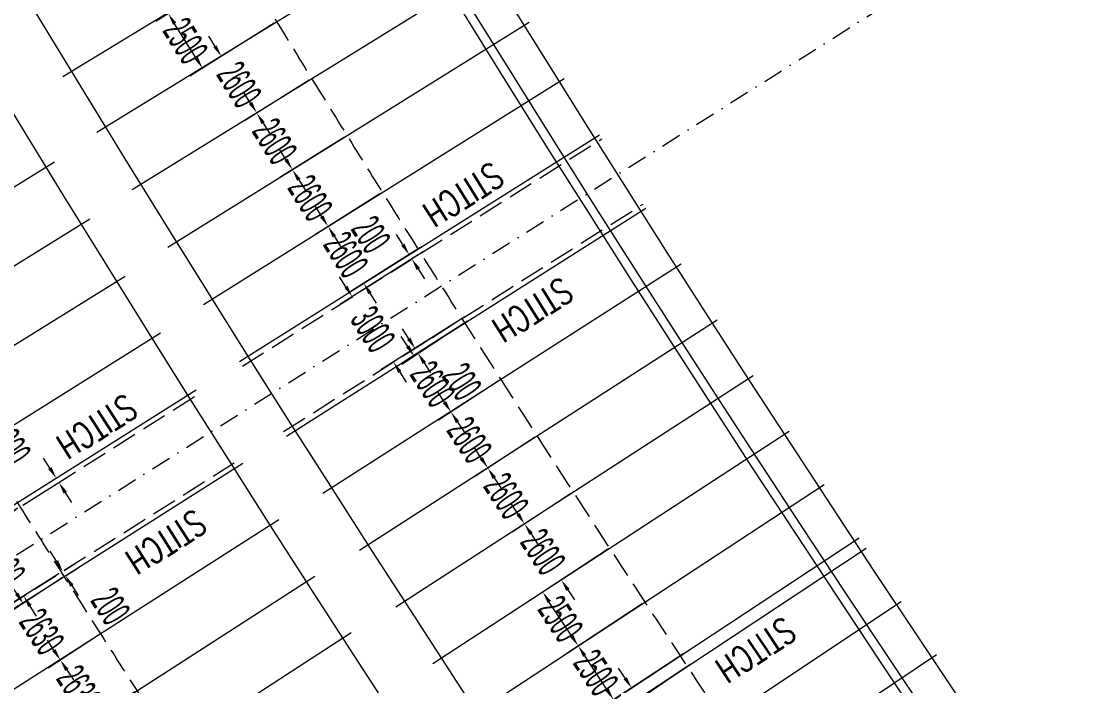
# Model space of a CAD drawing. Header units: millimetres. Extents: x 27228149 to 29012050, y 40856015 to 42918728.
# Drawn here: x 27493601 to 27535145, y 42218983 to 42244781 of the extents above; entities that cross this region are included whole.
import ezdxf

# ---------------------------------------------------------------- set-up
doc = ezdxf.new("R2010")
doc.units = ezdxf.units.MM
doc.header["$LTSCALE"] = 0.05
doc.linetypes.add('DGN Style 3', pattern=[27349.722329, 19535.51595, -7814.20638])
doc.linetypes.add('DGN Style 4', pattern=[31276.361035, 15628.41276, -7814.20638, 19.535516, -7814.20638])
doc.layers.get('Defpoints').update_dxf_attribs({"lineweight": 0})
for name, color, linetype, lineweight in [('InnerEdge_NB', 7, 'Continuous', 0), ('InnerEdge_SB', 7, 'Continuous', 0), ('OuterEdge_SB', 7, 'Continuous', 0), ('PlacementCurve_NB', 1, 'DGN Style 3', 0), ('PlacementCurve_NBRamp', 1, 'DGN Style 3', 0), ('PlacementCurve_SB', 1, 'DGN Style 3', 0), ('S-_ANOT----_A-', 7, 'Continuous', 0), ('S-_ANOT----_T-', 7, 'Continuous', 0), ('S-_GRIDLINE_E- Adjusted', 6, 'DGN Style 4', 0), ('S-_SEG-----_E-NB', 3, 'Continuous', 13), ('S-_SEG-----_E-SB', 3, 'Continuous', 13), ('S-_WALLLBW-_E-', 40, 'Continuous', 13)]:
    doc.layers.add(name, color=color, linetype=linetype, lineweight=lineweight)
doc.styles.add('Styletxt', font='txt.shx')
doc.styles.add('StyleWORKING', font='WORKING.shx')
doc.dimstyles.new('dim300', dxfattribs={"dimtxt": 750, "dimasz": 750, "dimexe": 375, "dimexo": 375, "dimgap": 375, "dimtad": 1, "dimdec": 0, "dimzin": 11, "dimdsep": 46, "dimtxsty": 'StyleWORKING', "dimsah": 1, "dimcen": 0.09, "dimclrd": 7, "dimclre": 7, "dimadec": 4, "dimazin": 3, "dimtfac": 1, "dimtdec": 0, "dimtmove": 0, "dimatfit": 3, "dimfxl": 1, "dimtolj": 1, "dimtzin": 0, "dimlwd": 0, "dimlwe": 0, "dimarcsym": 0})

# ---------------------------------------------------------------- blocks, each defined once
blk = doc.blocks.new('*D401')
at = {"layer": 'Defpoints', "color": 0, "linetype": 'Continuous', "transparency": 16777216}
for p in [(27500915, 42249040), (27497980, 42247198), (27502214, 42246904)]:
    blk.add_point(p, dxfattribs=at)
at = {"layer": 'S-_ANOT----_A-', "linetype": 'Continuous', "transparency": 16777216}
for p, q in [((27500818, 42248979), (27497493, 42246892)), ((27502116, 42246843), (27498822, 42244775))]:
    blk.add_line(p, q, dxfattribs=at)
at = {"layer": 'S-_ANOT----_A-', "color": 7, "linetype": 'Continuous', "lineweight": 0, "transparency": 16777216}
blk.add_line((27499065, 42245470), (27498225, 42246808), dxfattribs=at)
at = {"layer": 'S-_ANOT----_A-', "color": 7, "linetype": 'Continuous', "transparency": 16777216}
for points in [[(27498290, 42246849), (27498160, 42246767), (27497980, 42247198)], [(27499130, 42245511), (27499000, 42245429), (27499309, 42245080)]]:
    blk.add_solid(points, dxfattribs=at)
at = {"layer": 'S-_ANOT----_A-', "color": 0, "linetype": 'Continuous', "transparency": 16777216, "insert": (27498646, 42246140), "char_height": 1150, "attachment_point": 5, "rotation": 302.1227, "style": 'StyleWORKING'}
blk.add_mtext('\\A1;{\\W0.47826;\\C0;2500}', dxfattribs=at)
blk = doc.blocks.new('*D402')
at = {"layer": 'Defpoints', "color": 0, "linetype": 'Continuous', "transparency": 16777216}
for p in [(27502214, 42246904), (27499309, 42245080), (27503518, 42244771)]:
    blk.add_point(p, dxfattribs=at)
at = {"layer": 'S-_ANOT----_A-', "linetype": 'Continuous', "transparency": 16777216}
for p, q in [((27502116, 42246843), (27498822, 42244775)), ((27503421, 42244710), (27500152, 42242658))]:
    blk.add_line(p, q, dxfattribs=at)
at = {"layer": 'S-_ANOT----_A-', "color": 7, "linetype": 'Continuous', "lineweight": 0, "transparency": 16777216}
blk.add_line((27500394, 42243353), (27499554, 42244691), dxfattribs=at)
at = {"layer": 'S-_ANOT----_A-', "color": 7, "linetype": 'Continuous', "transparency": 16777216}
for points in [[(27499619, 42244732), (27499489, 42244650), (27499309, 42245080)], [(27500459, 42243394), (27500329, 42243312), (27500639, 42242963)]]:
    blk.add_solid(points, dxfattribs=at)
at = {"layer": 'S-_ANOT----_A-', "color": 0, "linetype": 'Continuous', "transparency": 16777216, "insert": (27499975, 42244023), "char_height": 1150, "attachment_point": 5, "rotation": 302.1227, "style": 'StyleWORKING'}
blk.add_mtext('\\A1;{\\W0.47826;\\C0;2500}', dxfattribs=at)
blk = doc.blocks.new('*D403')
at = {"layer": 'Defpoints', "color": 0, "linetype": 'Continuous', "transparency": 16777216}
for p in [(27503518, 42244771), (27504881, 42242557), (27502752, 42241220)]:
    blk.add_point(p, dxfattribs=at)
at = {"layer": 'S-_ANOT----_A-', "linetype": 'Continuous', "transparency": 16777216}
for p, q in [((27503421, 42244710), (27500882, 42243116)), ((27504784, 42242496), (27502265, 42240914))]:
    blk.add_line(p, q, dxfattribs=at)
at = {"layer": 'S-_ANOT----_A-', "color": 7, "linetype": 'Continuous', "lineweight": 0, "transparency": 16777216}
for p, q in [((27501125, 42243812), (27500880, 42244201)), ((27502996, 42240831), (27503241, 42240441))]:
    blk.add_line(p, q, dxfattribs=at)
at = {"layer": 'S-_ANOT----_A-', "color": 7, "linetype": 'Continuous', "transparency": 16777216}
for points in [[(27501189, 42243852), (27501060, 42243771), (27501369, 42243422)], [(27503061, 42240871), (27502931, 42240790), (27502752, 42241220)]]:
    blk.add_solid(points, dxfattribs=at)
at = {"layer": 'S-_ANOT----_A-', "color": 0, "linetype": 'Continuous', "transparency": 16777216, "insert": (27502061, 42242322), "char_height": 1150, "attachment_point": 5, "rotation": 302.1227, "style": 'StyleWORKING'}
blk.add_mtext('\\A1;{\\W0.47826;\\C0;2600}', dxfattribs=at)
blk = doc.blocks.new('*D404')
at = {"layer": 'Defpoints', "color": 0, "linetype": 'Continuous', "transparency": 16777216}
for p in [(27504881, 42242557), (27506251, 42240347), (27504134, 42239018)]:
    blk.add_point(p, dxfattribs=at)
at = {"layer": 'S-_ANOT----_A-', "linetype": 'Continuous', "transparency": 16777216}
for p, q in [((27504784, 42242496), (27502265, 42240914)), ((27506154, 42240286), (27503647, 42238712))]:
    blk.add_line(p, q, dxfattribs=at)
at = {"layer": 'S-_ANOT----_A-', "color": 7, "linetype": 'Continuous', "lineweight": 0, "transparency": 16777216}
for p, q in [((27502507, 42241610), (27502262, 42241999)), ((27504379, 42238629), (27504623, 42238239))]:
    blk.add_line(p, q, dxfattribs=at)
at = {"layer": 'S-_ANOT----_A-', "color": 7, "linetype": 'Continuous', "transparency": 16777216}
for points in [[(27502572, 42241650), (27502442, 42241569), (27502752, 42241220)], [(27504444, 42238669), (27504314, 42238588), (27504134, 42239018)]]:
    blk.add_solid(points, dxfattribs=at)
at = {"layer": 'S-_ANOT----_A-', "color": 0, "linetype": 'Continuous', "transparency": 16777216, "insert": (27503444, 42240120), "char_height": 1150, "attachment_point": 5, "rotation": 302.1227, "style": 'StyleWORKING'}
blk.add_mtext('\\A1;{\\W0.47826;\\C0;2600}', dxfattribs=at)
blk = doc.blocks.new('*D405')
at = {"layer": 'Defpoints', "color": 0, "linetype": 'Continuous', "transparency": 16777216}
for p in [(27506251, 42240347), (27507627, 42238141), (27505517, 42236816)]:
    blk.add_point(p, dxfattribs=at)
at = {"layer": 'S-_ANOT----_A-', "linetype": 'Continuous', "transparency": 16777216}
for p, q in [((27506154, 42240286), (27503647, 42238712)), ((27507530, 42238080), (27505030, 42236510))]:
    blk.add_line(p, q, dxfattribs=at)
at = {"layer": 'S-_ANOT----_A-', "color": 7, "linetype": 'Continuous', "lineweight": 0, "transparency": 16777216}
for p, q in [((27503889, 42239408), (27503645, 42239797)), ((27505761, 42236427), (27506006, 42236037))]:
    blk.add_line(p, q, dxfattribs=at)
at = {"layer": 'S-_ANOT----_A-', "color": 7, "linetype": 'Continuous', "transparency": 16777216}
for points in [[(27503954, 42239449), (27503825, 42239367), (27504134, 42239018)], [(27505826, 42236467), (27505696, 42236386), (27505517, 42236816)]]:
    blk.add_solid(points, dxfattribs=at)
at = {"layer": 'S-_ANOT----_A-', "color": 0, "linetype": 'Continuous', "transparency": 16777216, "insert": (27504826, 42237918), "char_height": 1150, "attachment_point": 5, "rotation": 302.1227, "style": 'StyleWORKING'}
blk.add_mtext('\\A1;{\\W0.47826;\\C0;2600}', dxfattribs=at)
blk = doc.blocks.new('*D406')
at = {"layer": 'Defpoints', "color": 0, "linetype": 'Continuous', "transparency": 16777216}
for p in [(27510827, 42233066), (27512225, 42230873), (27510295, 42229604)]:
    blk.add_point(p, dxfattribs=at)
at = {"layer": 'S-_ANOT----_A-', "linetype": 'Continuous', "transparency": 16777216}
for p, q in [((27510731, 42233003), (27508386, 42231460)), ((27512128, 42230810), (27509814, 42229288))]:
    blk.add_line(p, q, dxfattribs=at)
at = {"layer": 'S-_ANOT----_A-', "color": 7, "linetype": 'Continuous', "lineweight": 0, "transparency": 16777216}
for p, q in [((27508613, 42232160), (27508360, 42232545)), ((27510548, 42229220), (27510800, 42228835))]:
    blk.add_line(p, q, dxfattribs=at)
at = {"layer": 'S-_ANOT----_A-', "color": 7, "linetype": 'Continuous', "transparency": 16777216}
for points in [[(27508677, 42232202), (27508549, 42232118), (27508866, 42231776)], [(27510612, 42229262), (27510484, 42229178), (27510295, 42229604)]]:
    blk.add_solid(points, dxfattribs=at)
at = {"layer": 'S-_ANOT----_A-', "color": 0, "linetype": 'Continuous', "transparency": 16777216, "insert": (27509582, 42230691), "char_height": 1150, "attachment_point": 5, "rotation": 303.3373, "style": 'StyleWORKING'}
blk.add_mtext('\\A1;{\\W0.47826;\\C0;2600}', dxfattribs=at)
blk = doc.blocks.new('*D407')
at = {"layer": 'Defpoints', "color": 0, "linetype": 'Continuous', "transparency": 16777216}
for p in [(27512225, 42230873), (27513628, 42228685), (27511724, 42227432)]:
    blk.add_point(p, dxfattribs=at)
at = {"layer": 'S-_ANOT----_A-', "linetype": 'Continuous', "transparency": 16777216}
for p, q in [((27512128, 42230810), (27509814, 42229288)), ((27513532, 42228622), (27511243, 42227116))]:
    blk.add_line(p, q, dxfattribs=at)
at = {"layer": 'S-_ANOT----_A-', "color": 7, "linetype": 'Continuous', "lineweight": 0, "transparency": 16777216}
for p, q in [((27510042, 42229988), (27509789, 42230373)), ((27511976, 42227048), (27512229, 42226663))]:
    blk.add_line(p, q, dxfattribs=at)
at = {"layer": 'S-_ANOT----_A-', "color": 7, "linetype": 'Continuous', "transparency": 16777216}
for points in [[(27510106, 42230030), (27509978, 42229946), (27510295, 42229604)], [(27512040, 42227090), (27511912, 42227005), (27511724, 42227432)]]:
    blk.add_solid(points, dxfattribs=at)
at = {"layer": 'S-_ANOT----_A-', "color": 0, "linetype": 'Continuous', "transparency": 16777216, "insert": (27511010, 42228519), "char_height": 1150, "attachment_point": 5, "rotation": 303.3373, "style": 'StyleWORKING'}
blk.add_mtext('\\A1;{\\W0.47826;\\C0;2600}', dxfattribs=at)
blk = doc.blocks.new('*D408')
at = {"layer": 'Defpoints', "color": 0, "linetype": 'Continuous', "transparency": 16777216}
for p in [(27513628, 42228685), (27515038, 42226500), (27513152, 42225260)]:
    blk.add_point(p, dxfattribs=at)
at = {"layer": 'S-_ANOT----_A-', "linetype": 'Continuous', "transparency": 16777216}
for p, q in [((27513532, 42228622), (27511243, 42227116)), ((27514942, 42226437), (27512672, 42224944))]:
    blk.add_line(p, q, dxfattribs=at)
at = {"layer": 'S-_ANOT----_A-', "color": 7, "linetype": 'Continuous', "lineweight": 0, "transparency": 16777216}
for p, q in [((27511471, 42227816), (27511218, 42228201)), ((27513405, 42224876), (27513658, 42224491))]:
    blk.add_line(p, q, dxfattribs=at)
at = {"layer": 'S-_ANOT----_A-', "color": 7, "linetype": 'Continuous', "transparency": 16777216}
for points in [[(27511535, 42227858), (27511407, 42227774), (27511724, 42227432)], [(27513469, 42224918), (27513341, 42224833), (27513152, 42225260)]]:
    blk.add_solid(points, dxfattribs=at)
at = {"layer": 'S-_ANOT----_A-', "color": 0, "linetype": 'Continuous', "transparency": 16777216, "insert": (27512439, 42226347), "char_height": 1150, "attachment_point": 5, "rotation": 303.3373, "style": 'StyleWORKING'}
blk.add_mtext('\\A1;{\\W0.47826;\\C0;2600}', dxfattribs=at)
blk = doc.blocks.new('*D409')
at = {"layer": 'Defpoints', "color": 0, "linetype": 'Continuous', "transparency": 16777216}
for p in [(27515038, 42226500), (27516509, 42224356), (27514581, 42223087)]:
    blk.add_point(p, dxfattribs=at)
at = {"layer": 'S-_ANOT----_A-', "linetype": 'Continuous', "transparency": 16777216}
for p, q in [((27514942, 42226437), (27512672, 42224944)), ((27516413, 42224293), (27514101, 42222771))]:
    blk.add_line(p, q, dxfattribs=at)
at = {"layer": 'S-_ANOT----_A-', "color": 7, "linetype": 'Continuous', "lineweight": 0, "transparency": 16777216}
for p, q in [((27512900, 42225644), (27512647, 42226028)), ((27514834, 42222703), (27515087, 42222319))]:
    blk.add_line(p, q, dxfattribs=at)
at = {"layer": 'S-_ANOT----_A-', "color": 7, "linetype": 'Continuous', "transparency": 16777216}
for points in [[(27512964, 42225686), (27512836, 42225602), (27513152, 42225260)], [(27514898, 42222745), (27514770, 42222661), (27514581, 42223087)]]:
    blk.add_solid(points, dxfattribs=at)
at = {"layer": 'S-_ANOT----_A-', "color": 0, "linetype": 'Continuous', "transparency": 16777216, "insert": (27513868, 42224174), "char_height": 1150, "attachment_point": 5, "rotation": 303.3373, "style": 'StyleWORKING'}
blk.add_mtext('\\A1;{\\W0.47826;\\C0;2600}', dxfattribs=at)
blk = doc.blocks.new('*D410')
at = {"layer": 'Defpoints', "color": 0, "linetype": 'Continuous', "transparency": 16777216}
for p in [(27516509, 42224356), (27513861, 42222613), (27517823, 42222228)]:
    blk.add_point(p, dxfattribs=at)
at = {"layer": 'S-_ANOT----_A-', "linetype": 'Continuous', "transparency": 16777216}
for p, q in [((27516413, 42224293), (27513380, 42222297)), ((27517727, 42222165), (27514754, 42220209))]:
    blk.add_line(p, q, dxfattribs=at)
at = {"layer": 'S-_ANOT----_A-', "color": 7, "linetype": 'Continuous', "lineweight": 0, "transparency": 16777216}
blk.add_line((27514982, 42220909), (27514114, 42222229), dxfattribs=at)
at = {"layer": 'S-_ANOT----_A-', "color": 7, "linetype": 'Continuous', "transparency": 16777216}
for points in [[(27514178, 42222271), (27514050, 42222187), (27513861, 42222613)], [(27515046, 42220952), (27514918, 42220867), (27515235, 42220525)]]:
    blk.add_solid(points, dxfattribs=at)
at = {"layer": 'S-_ANOT----_A-', "color": 0, "linetype": 'Continuous', "transparency": 16777216, "insert": (27514549, 42221570), "char_height": 1150, "attachment_point": 5, "rotation": 303.3373, "style": 'StyleWORKING'}
blk.add_mtext('\\A1;{\\W0.47826;\\C0;2500}', dxfattribs=at)
blk = doc.blocks.new('*D411')
at = {"layer": 'Defpoints', "color": 0, "linetype": 'Continuous', "transparency": 16777216}
for p in [(27519470, 42219726), (27516860, 42217941), (27520851, 42217642)]:
    blk.add_point(p, dxfattribs=at)
at = {"layer": 'S-_ANOT----_A-', "linetype": 'Continuous', "transparency": 16777216}
for p, q in [((27519375, 42219661), (27516385, 42217616)), ((27520756, 42217577), (27517796, 42215553))]:
    blk.add_line(p, q, dxfattribs=at)
at = {"layer": 'S-_ANOT----_A-', "color": 7, "linetype": 'Continuous', "lineweight": 0, "transparency": 16777216}
blk.add_line((27518011, 42216257), (27517119, 42217561), dxfattribs=at)
at = {"layer": 'S-_ANOT----_A-', "color": 7, "linetype": 'Continuous', "transparency": 16777216}
for points in [[(27517183, 42217605), (27517056, 42217518), (27516860, 42217941)], [(27518074, 42216300), (27517948, 42216214), (27518270, 42215877)]]:
    blk.add_solid(points, dxfattribs=at)
at = {"layer": 'S-_ANOT----_A-', "color": 0, "linetype": 'Continuous', "transparency": 16777216, "insert": (27517566, 42216910), "char_height": 1150, "attachment_point": 5, "rotation": 304.3584, "style": 'StyleWORKING'}
blk.add_mtext('\\A1;{\\W0.47826;\\C0;2500}', dxfattribs=at)
blk = doc.blocks.new('*D727')
at = {"layer": 'Defpoints', "color": 0, "linetype": 'Continuous', "transparency": 16777216}
for p in [(27495277, 42223230), (27496690, 42221012), (27495116, 42219976)]:
    blk.add_point(p, dxfattribs=at)
at = {"layer": 'S-_ANOT----_A-', "linetype": 'Continuous', "transparency": 16777216}
for p, q in [((27495181, 42223166), (27493190, 42221857)), ((27496594, 42220948), (27494635, 42219660))]:
    blk.add_line(p, q, dxfattribs=at)
at = {"layer": 'S-_ANOT----_A-', "color": 7, "linetype": 'Continuous', "lineweight": 0, "transparency": 16777216}
for p, q in [((27493418, 42222557), (27493165, 42222941)), ((27495369, 42219591), (27495621, 42219207))]:
    blk.add_line(p, q, dxfattribs=at)
at = {"layer": 'S-_ANOT----_A-', "color": 7, "linetype": 'Continuous', "transparency": 16777216}
for points in [[(27493482, 42222599), (27493354, 42222515), (27493671, 42222173)], [(27495433, 42219634), (27495305, 42219549), (27495116, 42219976)]]:
    blk.add_solid(points, dxfattribs=at)
at = {"layer": 'S-_ANOT----_A-', "color": 0, "linetype": 'Continuous', "transparency": 16777216, "insert": (27494394, 42221075), "char_height": 1150, "attachment_point": 5, "rotation": 303.3356, "style": 'StyleWORKING'}
blk.add_mtext('\\A1;{\\W0.47826;\\C0;2630}', dxfattribs=at)
blk = doc.blocks.new('*D728')
at = {"layer": 'Defpoints', "color": 0, "linetype": 'Continuous', "transparency": 16777216}
for p in [(27496690, 42221012), (27498110, 42218798), (27496561, 42217779)]:
    blk.add_point(p, dxfattribs=at)
at = {"layer": 'S-_ANOT----_A-', "linetype": 'Continuous', "transparency": 16777216}
for p, q in [((27496594, 42220948), (27494635, 42219660)), ((27498014, 42218735), (27496081, 42217463))]:
    blk.add_line(p, q, dxfattribs=at)
at = {"layer": 'S-_ANOT----_A-', "color": 7, "linetype": 'Continuous', "lineweight": 0, "transparency": 16777216}
for p, q in [((27494863, 42220360), (27494610, 42220744)), ((27496814, 42217394), (27497067, 42217010))]:
    blk.add_line(p, q, dxfattribs=at)
at = {"layer": 'S-_ANOT----_A-', "color": 7, "linetype": 'Continuous', "transparency": 16777216}
for points in [[(27494927, 42220402), (27494799, 42220318), (27495116, 42219976)], [(27496878, 42217436), (27496750, 42217352), (27496561, 42217779)]]:
    blk.add_solid(points, dxfattribs=at)
at = {"layer": 'S-_ANOT----_A-', "color": 0, "linetype": 'Continuous', "transparency": 16777216, "insert": (27495840, 42218878), "char_height": 1150, "attachment_point": 5, "rotation": 303.3356, "style": 'StyleWORKING'}
blk.add_mtext('\\A1;{\\W0.47826;\\C0;2630}', dxfattribs=at)
blk = doc.blocks.new('*D902')
at = {"layer": 'Defpoints', "color": 0, "linetype": 'Continuous', "transparency": 16777216}
for p in [(27519438, 42220298), (27519712, 42219886), (27517314, 42218887)]:
    blk.add_point(p, dxfattribs=at)
at = {"layer": 'S-_ANOT----_A-', "linetype": 'Continuous', "transparency": 16777216}
for p, q in [((27519343, 42220235), (27516836, 42218569)), ((27519617, 42219822), (27517110, 42218156))]:
    blk.add_line(p, q, dxfattribs=at)
at = {"layer": 'S-_ANOT----_A-', "color": 7, "linetype": 'Continuous', "lineweight": 0, "transparency": 16777216}
for p, q in [((27517060, 42219270), (27516805, 42219654)), ((27517843, 42218092), (27518098, 42217708))]:
    blk.add_line(p, q, dxfattribs=at)
at = {"layer": 'S-_ANOT----_A-', "color": 7, "linetype": 'Continuous', "transparency": 16777216}
for points in [[(27517124, 42219313), (27516996, 42219228), (27517314, 42218887)], [(27517907, 42218134), (27517779, 42218049), (27517589, 42218475)]]:
    blk.add_solid(points, dxfattribs=at)
at = {"layer": 'S-_ANOT----_A-', "color": 0, "linetype": 'Continuous', "transparency": 16777216, "insert": (27519311, 42217382), "char_height": 1150, "attachment_point": 5, "rotation": 303.6004, "style": 'StyleWORKING'}
blk.add_mtext('\\A1;{\\W0.47826;\\C0;495}', dxfattribs=at)
blk = doc.blocks.new('*D903')
at = {"layer": 'Defpoints', "color": 0, "linetype": 'Continuous', "transparency": 16777216}
for p in [(27509208, 42236064), (27509315, 42235896), (27508668, 42235722)]:
    blk.add_point(p, dxfattribs=at)
at = {"layer": 'S-_ANOT----_A-', "color": 7, "linetype": 'Continuous', "lineweight": 0, "transparency": 16777216}
for p, q in [((27508421, 42236110), (27508175, 42236499)), ((27509021, 42235165), (27509267, 42234776))]:
    blk.add_line(p, q, dxfattribs=at)
at = {"layer": 'S-_ANOT----_A-', "linetype": 'Continuous', "transparency": 16777216}
for p, q in [((27509111, 42236003), (27508182, 42235414)), ((27509218, 42235834), (27508289, 42235245))]:
    blk.add_line(p, q, dxfattribs=at)
at = {"layer": 'S-_ANOT----_A-', "color": 7, "linetype": 'Continuous', "transparency": 16777216}
for points in [[(27508486, 42236151), (27508356, 42236069), (27508668, 42235722)], [(27509085, 42235206), (27508956, 42235124), (27508774, 42235553)]]:
    blk.add_solid(points, dxfattribs=at)
at = {"layer": 'S-_ANOT----_A-', "color": 0, "linetype": 'Continuous', "transparency": 16777216, "insert": (27507181, 42236499), "char_height": 1150, "attachment_point": 5, "rotation": 302.3797, "style": 'StyleWORKING'}
blk.add_mtext('\\A1;{\\W0.47826;\\C0;200}', dxfattribs=at)
blk = doc.blocks.new('*D904')
at = {"layer": 'Defpoints', "color": 0, "linetype": 'Continuous', "transparency": 16777216}
for p in [(27510926, 42233365), (27511034, 42233197), (27508900, 42232070)]:
    blk.add_point(p, dxfattribs=at)
at = {"layer": 'S-_ANOT----_A-', "linetype": 'Continuous', "transparency": 16777216}
for p, q in [((27510829, 42233303), (27508415, 42231760)), ((27510937, 42233135), (27508523, 42231592))]:
    blk.add_line(p, q, dxfattribs=at)
at = {"layer": 'S-_ANOT----_A-', "color": 7, "linetype": 'Continuous', "lineweight": 0, "transparency": 16777216}
for p, q in [((27508652, 42232458), (27508404, 42232845)), ((27509255, 42231514), (27509503, 42231127))]:
    blk.add_line(p, q, dxfattribs=at)
at = {"layer": 'S-_ANOT----_A-', "color": 7, "linetype": 'Continuous', "transparency": 16777216}
for points in [[(27508717, 42232499), (27508588, 42232416), (27508900, 42232070)], [(27509320, 42231556), (27509191, 42231473), (27509007, 42231902)]]:
    blk.add_solid(points, dxfattribs=at)
at = {"layer": 'S-_ANOT----_A-', "color": 0, "linetype": 'Continuous', "transparency": 16777216, "insert": (27510716, 42230788), "char_height": 1150, "attachment_point": 5, "rotation": 302.5859, "style": 'StyleWORKING'}
blk.add_mtext('\\A1;{\\W0.47826;\\C0;200}', dxfattribs=at)
blk = doc.blocks.new('*D1002')
at = {"layer": 'Defpoints', "color": 0, "linetype": 'Continuous', "transparency": 16777216}
for p in [(27494953, 42227042), (27493460, 42226103), (27493566, 42225934)]:
    blk.add_point(p, dxfattribs=at)
at = {"layer": 'S-_ANOT----_A-', "color": 7, "linetype": 'Continuous', "lineweight": 0, "transparency": 16777216}
for p, q in [((27494708, 42227431), (27494463, 42227821)), ((27495304, 42226483), (27495549, 42226094))]:
    blk.add_line(p, q, dxfattribs=at)
at = {"layer": 'S-_ANOT----_A-', "linetype": 'Continuous', "transparency": 16777216}
for p, q in [((27493557, 42226164), (27495440, 42227348)), ((27493663, 42225995), (27495546, 42227179))]:
    blk.add_line(p, q, dxfattribs=at)
at = {"layer": 'S-_ANOT----_A-', "color": 7, "linetype": 'Continuous', "transparency": 16777216}
for points in [[(27494773, 42227472), (27494643, 42227391), (27494953, 42227042)], [(27495369, 42226524), (27495239, 42226443), (27495059, 42226873)]]:
    blk.add_solid(points, dxfattribs=at)
at = {"layer": 'S-_ANOT----_A-', "color": 0, "linetype": 'Continuous', "transparency": 16777216, "insert": (27493211, 42228234), "char_height": 1150, "attachment_point": 5, "rotation": 302.1632, "style": 'StyleWORKING'}
blk.add_mtext('\\A1;{\\W0.47826;\\C0;200}', dxfattribs=at)
blk = doc.blocks.new('*D1003')
at = {"layer": 'Defpoints', "color": 0, "linetype": 'Continuous', "transparency": 16777216}
for p in [(27495170, 42223398), (27495208, 42223423), (27495277, 42223230)]:
    blk.add_point(p, dxfattribs=at)
at = {"layer": 'S-_ANOT----_A-', "color": 7, "linetype": 'Continuous', "lineweight": 0, "transparency": 16777216}
for p, q in [((27494962, 42223811), (27494715, 42224199)), ((27495562, 42222866), (27495809, 42222477))]:
    blk.add_line(p, q, dxfattribs=at)
at = {"layer": 'S-_ANOT----_A-', "linetype": 'Continuous', "transparency": 16777216}
for p, q in [((27495267, 42223460), (27495694, 42223731)), ((27495374, 42223291), (27495801, 42223562))]:
    blk.add_line(p, q, dxfattribs=at)
at = {"layer": 'S-_ANOT----_A-', "color": 7, "linetype": 'Continuous', "transparency": 16777216}
for points in [[(27495026, 42223852), (27494897, 42223770), (27495208, 42223423)], [(27495627, 42222907), (27495497, 42222824), (27495315, 42223254)]]:
    blk.add_solid(points, dxfattribs=at)
at = {"layer": 'S-_ANOT----_A-', "color": 0, "linetype": 'Continuous', "transparency": 16777216, "insert": (27497064, 42222070), "char_height": 1150, "attachment_point": 5, "rotation": 302.417, "style": 'StyleWORKING'}
blk.add_mtext('\\A1;{\\W0.47826;\\C0;200}', dxfattribs=at)
blk = doc.blocks.new('*D1096')
at = {"layer": 'Defpoints', "color": 0, "linetype": 'Continuous', "transparency": 16777216}
for p in [(27507627, 42238141), (27509010, 42235939), (27506899, 42234614)]:
    blk.add_point(p, dxfattribs=at)
at = {"layer": 'S-_ANOT----_A-', "linetype": 'Continuous', "transparency": 16777216}
for p, q in [((27507530, 42238080), (27505030, 42236510)), ((27508912, 42235878), (27506412, 42234308))]:
    blk.add_line(p, q, dxfattribs=at)
at = {"layer": 'S-_ANOT----_A-', "color": 7, "linetype": 'Continuous', "lineweight": 0, "transparency": 16777216}
for p, q in [((27505272, 42237206), (27505027, 42237595)), ((27507144, 42234225), (27507388, 42233835))]:
    blk.add_line(p, q, dxfattribs=at)
at = {"layer": 'S-_ANOT----_A-', "color": 7, "linetype": 'Continuous', "transparency": 16777216}
for points in [[(27505337, 42237247), (27505207, 42237165), (27505517, 42236816)], [(27507209, 42234265), (27507079, 42234184), (27506899, 42234614)]]:
    blk.add_solid(points, dxfattribs=at)
at = {"layer": 'S-_ANOT----_A-', "color": 0, "linetype": 'Continuous', "transparency": 16777216, "insert": (27506209, 42235716), "char_height": 1150, "attachment_point": 5, "rotation": 302.1227, "style": 'StyleWORKING'}
blk.add_mtext('\\A1;{\\W0.47826;\\C0;2600}', dxfattribs=at)
blk = doc.blocks.new('*D1097')
at = {"layer": 'Defpoints', "color": 0, "linetype": 'Continuous', "transparency": 16777216}
for p in [(27509116, 42235770), (27510720, 42233235), (27508059, 42231552)]:
    blk.add_point(p, dxfattribs=at)
at = {"layer": 'S-_ANOT----_A-', "linetype": 'Continuous', "transparency": 16777216}
for p, q in [((27509019, 42235709), (27505969, 42233780)), ((27510623, 42233173), (27507573, 42231244))]:
    blk.add_line(p, q, dxfattribs=at)
at = {"layer": 'S-_ANOT----_A-', "color": 7, "linetype": 'Continuous', "lineweight": 0, "transparency": 16777216}
for p, q in [((27506209, 42234476), (27505964, 42234864)), ((27508305, 42231163), (27508551, 42230774))]:
    blk.add_line(p, q, dxfattribs=at)
at = {"layer": 'S-_ANOT----_A-', "color": 7, "linetype": 'Continuous', "transparency": 16777216}
for points in [[(27506274, 42234517), (27506145, 42234435), (27506455, 42234087)], [(27508370, 42231204), (27508240, 42231122), (27508059, 42231552)]]:
    blk.add_solid(points, dxfattribs=at)
at = {"layer": 'S-_ANOT----_A-', "color": 0, "linetype": 'Continuous', "transparency": 16777216, "insert": (27507258, 42232820), "char_height": 1150, "attachment_point": 5, "rotation": 302.316, "style": 'StyleWORKING'}
blk.add_mtext('\\A1;{\\W0.47826;\\C0;3000}', dxfattribs=at)
blk = doc.blocks.new('*D1098')
at = {"layer": 'Defpoints', "color": 0, "linetype": 'Continuous', "transparency": 16777216}
for p in [(27517823, 42222228), (27515235, 42220525), (27519197, 42220139)]:
    blk.add_point(p, dxfattribs=at)
at = {"layer": 'S-_ANOT----_A-', "linetype": 'Continuous', "transparency": 16777216}
for p, q in [((27517727, 42222165), (27514754, 42220209)), ((27519101, 42220076), (27516128, 42218120))]:
    blk.add_line(p, q, dxfattribs=at)
at = {"layer": 'S-_ANOT----_A-', "color": 7, "linetype": 'Continuous', "lineweight": 0, "transparency": 16777216}
blk.add_line((27516356, 42218821), (27515487, 42220141), dxfattribs=at)
at = {"layer": 'S-_ANOT----_A-', "color": 7, "linetype": 'Continuous', "transparency": 16777216}
for points in [[(27515551, 42220183), (27515423, 42220099), (27515235, 42220525)], [(27516420, 42218863), (27516292, 42218779), (27516608, 42218436)]]:
    blk.add_solid(points, dxfattribs=at)
at = {"layer": 'S-_ANOT----_A-', "color": 0, "linetype": 'Continuous', "transparency": 16777216, "insert": (27515923, 42219482), "char_height": 1150, "attachment_point": 5, "rotation": 303.3373, "style": 'StyleWORKING'}
blk.add_mtext('\\A1;{\\W0.47826;\\C0;2500}', dxfattribs=at)
blk = doc.blocks.new('*D1207')
at = {"layer": 'Defpoints', "color": 0, "linetype": 'Continuous', "transparency": 16777216}
for p in [(27493566, 42225934), (27495170, 42223398), (27493689, 42222462)]:
    blk.add_point(p, dxfattribs=at)
at = {"layer": 'S-_ANOT----_A-', "linetype": 'Continuous', "transparency": 16777216}
for p, q in [((27493469, 42225872), (27491599, 42224690)), ((27495073, 42223337), (27493203, 42222154))]:
    blk.add_line(p, q, dxfattribs=at)
at = {"layer": 'S-_ANOT----_A-', "color": 7, "linetype": 'Continuous', "lineweight": 0, "transparency": 16777216}
for p, q in [((27491839, 42225386), (27491593, 42225774)), ((27493935, 42222073), (27494181, 42221684))]:
    blk.add_line(p, q, dxfattribs=at)
at = {"layer": 'S-_ANOT----_A-', "color": 7, "linetype": 'Continuous', "transparency": 16777216}
for points in [[(27491904, 42225427), (27491774, 42225345), (27492085, 42224997)], [(27494000, 42222114), (27493870, 42222032), (27493689, 42222462)]]:
    blk.add_solid(points, dxfattribs=at)
at = {"layer": 'S-_ANOT----_A-', "color": 0, "linetype": 'Continuous', "transparency": 16777216, "insert": (27492888, 42223730), "char_height": 1150, "attachment_point": 5, "rotation": 302.316, "style": 'StyleWORKING'}
blk.add_mtext('\\A1;{\\W0.47826;\\C0;3000}', dxfattribs=at)

msp = doc.modelspace()

# ---------------------------------------------------------------- linework, layer by layer
at = {"layer": 'InnerEdge_NB'}
msp.add_lwpolyline([(27283724.5, 42878514.7, -0.0568157), (27345588.8, 42682480.7), (27368075.3, 42566916.3, 0.0263705), (27393633.3, 42464653, 0.0426618), (27458420.2, 42303807.1, 0.1075608), (27699785.7, 42006839.6, 0.026969), (27783127.3, 41947329.2), (27839783.5, 41911319.6)], format="xyb", dxfattribs=at)
at = {"layer": 'InnerEdge_SB', "extrusion": (0, 0, -1)}
msp.add_lwpolyline([(-27784629.2, 41949692.3, 0.026969), (-27701533.2, 42009027.3, 0.1075608), (-27460918.9, 42305070.6, 0.0691101), (-27370363.7, 42569291.8)], format="xyb", dxfattribs=at)
at = {"layer": 'OuterEdge_SB'}
msp.add_arc((28261355.6, 42709836.2), 882808.3, 206.7701516, 231.3876643, dxfattribs=at)
at = {"layer": 'PlacementCurve_NB'}
msp.add_lwpolyline([(27288809.3, 42846343.4, -0.0480477), (27337834.2, 42680971.8), (27359958.8, 42567267.3, 0.0690894), (27451045.4, 42301107.2, 0.1079959), (27694979, 42000696.1, 0.0193193), (27725549.4, 41977271, 0.0146476), (27778701.6, 41940923.9), (27835716.4, 41904662.4)], format="xyb", dxfattribs=at)
at = {"layer": 'PlacementCurve_NBRamp'}
msp.add_lwpolyline([(27635265.1, 42030698.3), (27611982.7, 42058383.2), (27589280.9, 42086269.3), (27569129.4, 42109374), (27546519.9, 42137146.6, -0.0276788), (27487362.1, 42220234.4), (27469115.5, 42250954.1), (27454819.3, 42278027.7)], format="xyb", dxfattribs=at)
at = {"layer": 'PlacementCurve_SB'}
msp.add_lwpolyline([(27305541.4, 42854039, -0.0482858), (27355899.2, 42684467.3), (27377998.9, 42570890.3, 0.0688708), (27467496.8, 42309348.2, 0.1110949), (27715510, 42007942.3, 0.028125), (27802629.8, 41947720.4), (27845874.9, 41921290)], format="xyb", dxfattribs=at)
at = {"layer": 'S-_GRIDLINE_E- Adjusted'}
msp.add_line((27455079.1, 42199813.3), (27550651.5, 42260268.9), dxfattribs=at)
at = {"layer": 'S-_SEG-----_E-NB'}
for p, q in [((27483545, 42232360.4), (27494892.4, 42239326.2)), ((27484905.4, 42230092), (27496259.1, 42237107.1)), ((27486266, 42227823.5), (27497632.2, 42234891.9)), ((27487626.6, 42225554.8), (27499011.7, 42232680.7)), ((27488987.5, 42223285.8), (27500397.7, 42230473.6)), ((27490754.2, 42220356.6), (27502198.8, 42227626.1)), ((27492212, 42218148.6), (27503599.4, 42225428.2)), ((27493669.6, 42215940.8), (27505006.4, 42223234.4)), ((27495127.2, 42213733.2), (27506419.6, 42221044.6))]:
    msp.add_line(p, q, dxfattribs=at)
at = {"layer": 'S-_SEG-----_E-NB', "linetype": 'DGN Style 3'}
for p, q in [((27489095.9, 42223106), (27500496.4, 42230317.5)), ((27490645.7, 42220536.5), (27502100.1, 42227782.2))]:
    msp.add_line(p, q, dxfattribs=at)
at = {"layer": 'S-_SEG-----_E-SB'}
for p, q in [((27495212.8, 42242634.7), (27509325.8, 42251241)), ((27496529.4, 42240482.5), (27510618.1, 42249128.3)), ((27497905.1, 42238248), (27511968.5, 42246935.1)), ((27499287.3, 42236017.6), (27513325.3, 42244745.8)), ((27500676.1, 42233791.3), (27514688.5, 42242560.4)), ((27502071.4, 42231569), (27516058, 42240379.1)), ((27503905.7, 42228669.1), (27517858.6, 42237532.6)), ((27505315.9, 42226456.3), (27519242.8, 42235360.6)), ((27506732.6, 42224247.6), (27520633.4, 42233192.6)), ((27508155.8, 42222043.1), (27522030.3, 42231028.7)), ((27509585.3, 42219842.8), (27523433.6, 42228868.8)), ((27510966, 42217731), (27524788.8, 42226796)), ((27512352.6, 42215623.1), (27526149.9, 42224726.9)), ((27512628.2, 42215205.7), (27526420.4, 42224317.2)), ((27514021.9, 42213102.5), (27527788.4, 42222252.7)), ((27515421.5, 42211003.2), (27529162.2, 42220192.1))]:
    msp.add_line(p, q, dxfattribs=at)
at = {"layer": 'S-_SEG-----_E-SB', "linetype": 'DGN Style 3'}
for p, q in [((27502186.7, 42231386.7), (27516156.1, 42240223.3)), ((27503790.4, 42228851.4), (27517759.9, 42237688))]:
    msp.add_line(p, q, dxfattribs=at)
at = {"layer": 'S-_WALLLBW-_E-'}
for radius in [881058.3, 882458.3]:
    msp.add_arc((28261355.6, 42709836.2), radius, 206.7701516, 231.3876645, dxfattribs=at)

# ---------------------------------------------------------------- texts
at = {"layer": 'S-_ANOT----_T-', "linetype": 'Continuous', "style": 'Styletxt', "width": 0.75}
for rotation, p in [(212.42559, (27511900.8, 42239362.9)), (212.42559, (27514591, 42234882.8)), (212.42559, (27497660.9, 42230355.3)), (212.42559, (27500351.1, 42225875.1)), (213.44988, (27523239.6, 42221695.5))]:
    msp.add_text('STITCH', height=1000, rotation=rotation, dxfattribs=at).set_placement(p)

# ---------------------------------------------------------------- dimensions: what is measured, and where the dimension line sits
at = {"layer": 'S-_ANOT----_A-', "linetype": 'Continuous'}
for base, p1, p2, angle, override, picture, middle, turn in [((27497980.2, 42247197.6), (27502213.7, 42246904), (27500915.1, 42249040.2), 122.12266, {"dimscale": 1000, "dimtxt": 1.15, "dimasz": 0.46, "dimexe": 0.575, "dimexo": 0.115, "dimgap": 0.2875, "dimtad": 1, "dimtih": 0, "dimtoh": 0, "dimlfac": 1, "dimsah": 1, "dimcen": 0, "dimse1": 0, "dimse2": 0, "dimclre": 256, "dimclrt": 0, "dimtol": 0, "dimtfac": 1, "dimtofl": 0, "dimtmove": 2, "dimatfit": 3, "dimfrac": 0, "dimtolj": 1, "dimlwe": 65535}, '*D401', (27498646, 42246139.8), 302.12266), ((27499309.4, 42245080.5), (27503518.3, 42244771.3), (27502213.7, 42246904), 122.12266, {"dimscale": 1000, "dimtxt": 1.15, "dimasz": 0.46, "dimexe": 0.575, "dimexo": 0.115, "dimgap": 0.2875, "dimtad": 1, "dimtih": 0, "dimtoh": 0, "dimlfac": 1, "dimsah": 1, "dimcen": 0, "dimse1": 0, "dimse2": 0, "dimclre": 256, "dimclrt": 0, "dimtol": 0, "dimtfac": 1, "dimtofl": 0, "dimtmove": 2, "dimatfit": 3, "dimfrac": 0, "dimtolj": 1, "dimlwe": 65535}, '*D402', (27499975.2, 42244022.7), 302.12266), ((27502751.6, 42241220.1), (27503518.3, 42244771.3), (27504881.4, 42242557.3), 122.12266, {"dimscale": 1000, "dimtxt": 1.15, "dimasz": 0.46, "dimexe": 0.575, "dimexo": 0.115, "dimgap": 0.2875, "dimtad": 1, "dimjust": 0, "dimtih": 0, "dimtoh": 0, "dimlfac": 1, "dimsah": 1, "dimcen": 0, "dimse1": 0, "dimse2": 0, "dimclre": 256, "dimclrt": 0, "dimtol": 0, "dimtfac": 1, "dimtofl": 0, "dimtmove": 2, "dimatfit": 3, "dimfrac": 0, "dimtolj": 1, "dimlwe": 65535}, '*D403', (27502061.5, 42242321.8), 302.12266), ((27504134, 42239018.2), (27504881.4, 42242557.3), (27506251, 42240347.3), 122.12266, {"dimscale": 1000, "dimtxt": 1.15, "dimasz": 0.46, "dimexe": 0.575, "dimexo": 0.115, "dimgap": 0.2875, "dimtad": 1, "dimjust": 0, "dimtih": 0, "dimtoh": 0, "dimlfac": 1, "dimsah": 1, "dimcen": 0, "dimse1": 0, "dimse2": 0, "dimclre": 256, "dimclrt": 0, "dimtol": 0, "dimtfac": 1, "dimtofl": 0, "dimtmove": 2, "dimatfit": 3, "dimfrac": 0, "dimtolj": 1, "dimlwe": 65535}, '*D404', (27503444, 42240119.9), 302.12266), ((27505516.5, 42236816.2), (27506251, 42240347.3), (27507627.1, 42238141.3), 122.12266, {"dimscale": 1000, "dimtxt": 1.15, "dimasz": 0.46, "dimexe": 0.575, "dimexo": 0.115, "dimgap": 0.2875, "dimtad": 1, "dimjust": 0, "dimtih": 0, "dimtoh": 0, "dimlfac": 1, "dimsah": 1, "dimcen": 0, "dimse1": 0, "dimse2": 0, "dimclre": 256, "dimclrt": 0, "dimtol": 0, "dimtfac": 1, "dimtofl": 0, "dimtmove": 2, "dimatfit": 3, "dimfrac": 0, "dimtolj": 1, "dimlwe": 65535}, '*D405', (27504826.5, 42237917.9), 302.12266), ((27506899, 42234614.2), (27507627.1, 42238141.3), (27509009.6, 42235939.3), 122.12266, {"dimscale": 1000, "dimtxt": 1.15, "dimasz": 0.46, "dimexe": 0.575, "dimexo": 0.115, "dimgap": 0.2875, "dimtad": 1, "dimjust": 0, "dimtih": 0, "dimtoh": 0, "dimlfac": 1, "dimsah": 1, "dimcen": 0, "dimse1": 0, "dimse2": 0, "dimclre": 256, "dimclrt": 0, "dimtol": 0, "dimtfac": 1, "dimtofl": 0, "dimtmove": 2, "dimatfit": 3, "dimfrac": 0, "dimtolj": 1, "dimlwe": 65535}, '*D1096', (27506209, 42235715.9), 302.12266), ((27508667.5, 42235721.6), (27509314.9, 42235895.8), (27509208.1, 42236064.4), 122.37974, {"dimscale": 1000, "dimtxt": 1.15, "dimasz": 0.46, "dimexe": 0.575, "dimexo": 0.115, "dimgap": 0.2875, "dimtad": 1, "dimtih": 0, "dimtoh": 0, "dimlfac": 1, "dimsah": 1, "dimcen": 0, "dimse1": 0, "dimse2": 0, "dimclre": 256, "dimclrt": 0, "dimtol": 0, "dimtfac": 1, "dimtofl": 0, "dimtmove": 2, "dimatfit": 3, "dimfrac": 0, "dimtolj": 1, "dimlwe": 65535}, '*D903', (27507181.4, 42236499.3), 302.37974), ((27508059.1, 42231551.6), (27509116.2, 42235770.1), (27510720, 42233234.8), 122.31598, {"dimscale": 1000, "dimtxt": 1.15, "dimasz": 0.46, "dimexe": 0.575, "dimexo": 0.115, "dimgap": 0.2875, "dimtad": 1, "dimjust": 0, "dimtih": 0, "dimtoh": 0, "dimlfac": 1, "dimsah": 1, "dimcen": 0, "dimse1": 0, "dimse2": 0, "dimclre": 256, "dimclrt": 0, "dimtol": 0, "dimtfac": 1, "dimtofl": 0, "dimtmove": 2, "dimatfit": 3, "dimfrac": 0, "dimtolj": 1, "dimlwe": 65535}, '*D1097', (27507258.4, 42232820), 302.31598), ((27508900, 42232070.1), (27511033.5, 42233197), (27510926.1, 42233365.2), 122.58592, {"dimscale": 1000, "dimtxt": 1.15, "dimasz": 0.46, "dimexe": 0.575, "dimexo": 0.115, "dimgap": 0.2875, "dimtad": 1, "dimtih": 0, "dimtoh": 0, "dimlfac": 1, "dimsah": 1, "dimcen": 0, "dimse1": 0, "dimse2": 0, "dimclre": 256, "dimclrt": 0, "dimtol": 0, "dimtfac": 1, "dimtofl": 0, "dimtmove": 2, "dimatfit": 3, "dimfrac": 0, "dimtolj": 1, "dimlwe": 65535}, '*D904', (27510716, 42230787.6), 302.58592), ((27510294.8, 42229603.9), (27510827.2, 42233066), (27512224.5, 42230873.4), 123.33734, {"dimscale": 1000, "dimtxt": 1.15, "dimasz": 0.46, "dimexe": 0.575, "dimexo": 0.115, "dimgap": 0.2875, "dimtad": 1, "dimjust": 0, "dimtih": 0, "dimtoh": 0, "dimlfac": 1, "dimsah": 1, "dimcen": 0, "dimse1": 0, "dimse2": 0, "dimclre": 256, "dimclrt": 0, "dimtol": 0, "dimtfac": 1, "dimtofl": 0, "dimtmove": 2, "dimatfit": 3, "dimfrac": 0, "dimtolj": 1, "dimlwe": 65535}, '*D406', (27509581.6, 42230690.7), 303.33734), ((27511723.5, 42227431.9), (27512224.5, 42230873.4), (27513628.3, 42228684.9), 123.33734, {"dimscale": 1000, "dimtxt": 1.15, "dimasz": 0.46, "dimexe": 0.575, "dimexo": 0.115, "dimgap": 0.2875, "dimtad": 1, "dimjust": 0, "dimtih": 0, "dimtoh": 0, "dimlfac": 1, "dimsah": 1, "dimcen": 0, "dimse1": 0, "dimse2": 0, "dimclre": 256, "dimclrt": 0, "dimtol": 0, "dimtfac": 1, "dimtofl": 0, "dimtmove": 2, "dimatfit": 3, "dimfrac": 0, "dimtolj": 1, "dimlwe": 65535}, '*D407', (27511010.3, 42228518.7), 303.33734), ((27494953, 42227042.1), (27493566, 42225933.6), (27493459.5, 42226102.9), 122.16325, {"dimscale": 1000, "dimtxt": 1.15, "dimasz": 0.46, "dimexe": 0.575, "dimexo": 0.115, "dimgap": 0.2875, "dimtad": 1, "dimtih": 0, "dimtoh": 0, "dimlfac": 1, "dimsah": 1, "dimcen": 0, "dimse1": 0, "dimse2": 0, "dimclre": 256, "dimclrt": 0, "dimtol": 0, "dimtfac": 1, "dimtofl": 0, "dimtmove": 2, "dimatfit": 3, "dimfrac": 0, "dimtolj": 1, "dimlwe": 65535}, '*D1002', (27493210.6, 42228233.9), 302.16325), ((27513152.4, 42225259.8), (27513628.3, 42228684.9), (27515038.4, 42226500.5), 123.33734, {"dimscale": 1000, "dimtxt": 1.15, "dimasz": 0.46, "dimexe": 0.575, "dimexo": 0.115, "dimgap": 0.2875, "dimtad": 1, "dimjust": 0, "dimtih": 0, "dimtoh": 0, "dimlfac": 1, "dimsah": 1, "dimcen": 0, "dimse1": 0, "dimse2": 0, "dimclre": 256, "dimclrt": 0, "dimtol": 0, "dimtfac": 1, "dimtofl": 0, "dimtmove": 2, "dimatfit": 3, "dimfrac": 0, "dimtolj": 1, "dimlwe": 65535}, '*D408', (27512439.1, 42226346.6), 303.33734), ((27514581.4, 42223087.5), (27515038.4, 42226500.5), (27516509.5, 42224355.8), 123.33734, {"dimscale": 1000, "dimtxt": 1.15, "dimasz": 0.46, "dimexe": 0.575, "dimexo": 0.115, "dimgap": 0.2875, "dimtad": 1, "dimjust": 0, "dimtih": 0, "dimtoh": 0, "dimlfac": 1, "dimsah": 1, "dimcen": 0, "dimse1": 0, "dimse2": 0, "dimclre": 256, "dimclrt": 0, "dimtol": 0, "dimtfac": 1, "dimtofl": 0, "dimtmove": 2, "dimatfit": 3, "dimfrac": 0, "dimtolj": 1, "dimlwe": 65535}, '*D409', (27513868, 42224174.4), 303.33734), ((27493688.9, 42222461.6), (27493566.1, 42225933.7), (27495169.9, 42223398.4), 122.31598, {"dimscale": 1000, "dimtxt": 1.15, "dimasz": 0.46, "dimexe": 0.575, "dimexo": 0.115, "dimgap": 0.2875, "dimtad": 1, "dimjust": 0, "dimtih": 0, "dimtoh": 0, "dimlfac": 1, "dimsah": 1, "dimcen": 0, "dimse1": 0, "dimse2": 0, "dimclre": 256, "dimclrt": 0, "dimtol": 0, "dimtfac": 1, "dimtofl": 0, "dimtmove": 2, "dimatfit": 3, "dimfrac": 0, "dimtolj": 1, "dimlwe": 65535}, '*D1207', (27492888.2, 42223730), 302.31598), ((27513860.8, 42222613.5), (27517823, 42222227.8), (27516509.5, 42224355.8), 123.33734, {"dimscale": 1000, "dimtxt": 1.15, "dimasz": 0.46, "dimexe": 0.575, "dimexo": 0.115, "dimgap": 0.2875, "dimtad": 1, "dimtih": 0, "dimtoh": 0, "dimlfac": 1, "dimsah": 1, "dimcen": 0, "dimse1": 0, "dimse2": 0, "dimclre": 256, "dimclrt": 0, "dimtol": 0, "dimtfac": 1, "dimtofl": 0, "dimtmove": 2, "dimatfit": 3, "dimfrac": 0, "dimtolj": 1, "dimlwe": 65535}, '*D410', (27514548.8, 42221570), 303.33734), ((27495208.2, 42223422.7), (27495277.1, 42223229.5), (27495169.9, 42223398.4), 122.417, {"dimscale": 1000, "dimtxt": 1.15, "dimasz": 0.46, "dimexe": 0.575, "dimexo": 0.115, "dimgap": 0.2875, "dimtad": 1, "dimtih": 0, "dimtoh": 0, "dimlfac": 1, "dimsah": 1, "dimcen": 0, "dimse1": 0, "dimse2": 0, "dimclre": 256, "dimclrt": 0, "dimtol": 0, "dimtfac": 1, "dimtofl": 0, "dimtmove": 2, "dimatfit": 3, "dimfrac": 0, "dimtolj": 1, "dimlwe": 65535}, '*D1003', (27497063.5, 42222070), 302.417), ((27495115.8, 42219975.8), (27495277.1, 42223229.5), (27496690.5, 42221011.6), 123.33557, {"dimscale": 1000, "dimtxt": 1.15, "dimasz": 0.46, "dimexe": 0.575, "dimexo": 0.115, "dimgap": 0.2875, "dimtad": 1, "dimjust": 0, "dimtih": 0, "dimtoh": 0, "dimlfac": 1, "dimsah": 1, "dimcen": 0, "dimse1": 0, "dimse2": 0, "dimclre": 256, "dimclrt": 0, "dimtol": 0, "dimtfac": 1, "dimtofl": 0, "dimtmove": 2, "dimatfit": 3, "dimfrac": 0, "dimtolj": 1, "dimlwe": 65535}, '*D727', (27494394.4, 42221075.1), 303.33557), ((27515234.6, 42220525.1), (27519196.9, 42220139.1), (27517823, 42222227.8), 123.33734, {"dimscale": 1000, "dimtxt": 1.15, "dimasz": 0.46, "dimexe": 0.575, "dimexo": 0.115, "dimgap": 0.2875, "dimtad": 1, "dimtih": 0, "dimtoh": 0, "dimlfac": 1, "dimsah": 1, "dimcen": 0, "dimse1": 0, "dimse2": 0, "dimclre": 256, "dimclrt": 0, "dimtol": 0, "dimtfac": 1, "dimtofl": 0, "dimtmove": 2, "dimatfit": 3, "dimfrac": 0, "dimtolj": 1, "dimlwe": 65535}, '*D1098', (27515922.7, 42219481.5), 303.33734), ((27496561, 42217778.7), (27496690.5, 42221011.6), (27498110.2, 42218797.7), 123.33557, {"dimscale": 1000, "dimtxt": 1.15, "dimasz": 0.46, "dimexe": 0.575, "dimexo": 0.115, "dimgap": 0.2875, "dimtad": 1, "dimjust": 0, "dimtih": 0, "dimtoh": 0, "dimlfac": 1, "dimsah": 1, "dimcen": 0, "dimse1": 0, "dimse2": 0, "dimclre": 256, "dimclrt": 0, "dimtol": 0, "dimtfac": 1, "dimtofl": 0, "dimtmove": 2, "dimatfit": 3, "dimfrac": 0, "dimtolj": 1, "dimlwe": 65535}, '*D728', (27495839.5, 42218878), 303.33557), ((27517314.5, 42218887.3), (27519712.5, 42219885.8), (27519438.3, 42220298.4), 123.60038, {"dimscale": 1000, "dimtxt": 1.15, "dimasz": 0.46, "dimexe": 0.575, "dimexo": 0.115, "dimgap": 0.2875, "dimtad": 1, "dimtih": 0, "dimtoh": 0, "dimlfac": 1, "dimsah": 1, "dimcen": 0, "dimse1": 0, "dimse2": 0, "dimclre": 256, "dimclrt": 0, "dimtol": 0, "dimtfac": 1, "dimtofl": 0, "dimtmove": 2, "dimatfit": 3, "dimfrac": 0, "dimtolj": 1, "dimlwe": 65535}, '*D902', (27519311.1, 42217381.8), 303.60038), ((27516859.6, 42217941), (27520850.9, 42217641.6), (27519470, 42219725.5), 124.35841, {"dimscale": 1000, "dimtxt": 1.15, "dimasz": 0.46, "dimexe": 0.575, "dimexo": 0.115, "dimgap": 0.2875, "dimtad": 1, "dimtih": 0, "dimtoh": 0, "dimlfac": 1, "dimsah": 1, "dimcen": 0, "dimse1": 0, "dimse2": 0, "dimclre": 256, "dimclrt": 0, "dimtol": 0, "dimtfac": 1, "dimtofl": 0, "dimtmove": 2, "dimatfit": 3, "dimfrac": 0, "dimtolj": 1, "dimlwe": 65535}, '*D411', (27517566.2, 42216910), 304.35841)]:
    dim = msp.add_linear_dim(base=base, p1=p1, p2=p2, angle=angle, text='{\\W0.47826;\\C0;<>}', dimstyle='dim300', override=override, dxfattribs=at)
    dim.commit()
    dim.dimension.update_dxf_attribs({"geometry": picture, "text_midpoint": middle, "dimtype": 160, "text_rotation": turn})

doc.saveas('drawing.dxf')
